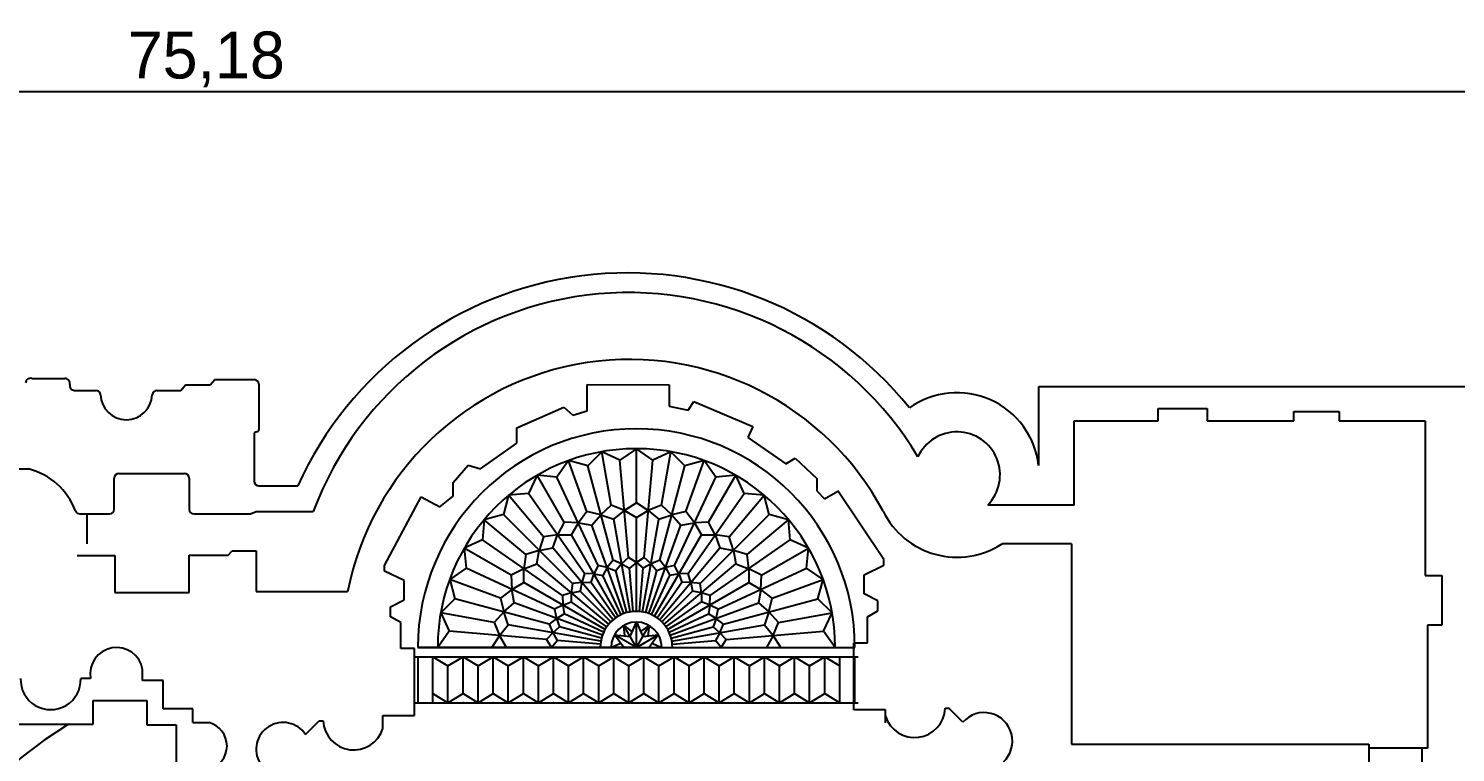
# Model space of a CAD drawing. Header units: metres. Extents: x 225 to 336, y 133 to 179.
# Drawn here: x 283.39 to 313.78, y 163.47 to 178.88 of the extents above; entities that cross this region are included whole.
import ezdxf

# ---------------------------------------------------------------- set-up
doc = ezdxf.new("R2010")
doc.units = ezdxf.units.M
doc.linetypes.add('DASHED', pattern=[19.05, 12.7, -6.35])
for name, color, linetype in [('ceco.net 202 Il Redentore', 7, 'Continuous'), ('ceco.net Il Redentore DIMENSIONS', 154, 'Continuous'), ('ceco.net Il Redentore LINES PROJECTED', 241, 'DASHED'), ('ceco.net Il Redentore WALLS CUT', 150, 'Continuous')]:
    doc.layers.add(name, color=color, linetype=linetype)
doc.dimstyles.new('ISO-25', dxfattribs={"dimtxt": 2.5, "dimasz": 2.5, "dimexe": 1.25, "dimexo": 0.625, "dimtad": 1, "dimtxsty": 'Standard', "dimcen": 2.5, "dimadec": 0, "dimazin": 0, "dimtfac": 1, "dimtmove": 0, "dimatfit": 3, "dimfxl": 1, "dimarcsym": 0})

# ---------------------------------------------------------------- blocks, each defined once
blk = doc.blocks.new('A$C792829E3')
at = {"ltscale": 0.2}
for p, q in [((-8.047, 5.344), (-8.348, 5.041)), ((-7.661, 5.162), (-8.047, 5.344)), ((-7.847, 4.207), (-8.047, 5.344)), ((-7.312, 5.408), (-7.661, 5.162)), ((-6.964, 5.162), (-7.312, 5.408)), ((-7.312, 4.254), (-7.312, 5.408)), ((-6.578, 5.344), (-6.964, 5.162)), ((-6.778, 4.207), (-6.578, 5.344)), ((-6.277, 5.041), (-6.578, 5.344)), ((-8.76, 5.153), (-9.003, 4.802)), ((-8.348, 5.041), (-8.76, 5.153)), ((-8.365, 4.068), (-8.76, 5.153)), ((-7.81, 3.034), (-8.348, 5.041)), ((-7.81, 3.034), (-8.348, 5.041)), ((-7.48, 3.092), (-7.661, 5.162)), ((-7.48, 3.092), (-7.661, 5.162)), ((-7.145, 3.092), (-6.964, 5.162)), ((-7.145, 3.092), (-6.964, 5.162)), ((-6.815, 3.034), (-6.277, 5.041)), ((-6.815, 3.034), (-6.277, 5.041)), ((-5.865, 5.153), (-6.277, 5.041)), ((-6.26, 4.068), (-5.865, 5.153)), ((-5.622, 4.802), (-5.865, 5.153)), ((-9.428, 4.841), (-9.607, 4.453)), ((-9.003, 4.802), (-9.428, 4.841)), ((-8.851, 3.841), (-9.428, 4.841)), ((-8.125, 2.919), (-9.003, 4.802)), ((-8.125, 2.919), (-9.003, 4.802)), ((-6.5, 2.919), (-5.622, 4.802)), ((-6.5, 2.919), (-5.622, 4.802)), ((-5.774, 3.841), (-5.197, 4.841)), ((-5.197, 4.841), (-5.622, 4.802)), ((-5.018, 4.453), (-5.197, 4.841)), ((-10.033, 4.418), (-10.142, 4.005)), ((-9.607, 4.453), (-10.033, 4.418)), ((-9.291, 3.534), (-10.033, 4.418)), ((-8.416, 2.752), (-9.607, 4.453)), ((-8.416, 2.752), (-9.607, 4.453)), ((-6.209, 2.752), (-5.018, 4.453)), ((-6.209, 2.752), (-5.018, 4.453)), ((-5.334, 3.534), (-4.592, 4.418)), ((-4.592, 4.418), (-5.018, 4.453)), ((-4.483, 4.005), (-4.592, 4.418)), ((-10.142, 4.005), (-10.554, 3.896)), ((-8.673, 2.536), (-10.142, 4.005)), ((-8.673, 2.536), (-10.142, 4.005)), ((-8.365, 4.068), (-8.548, 3.826)), ((-8.069, 4), (-8.365, 4.068)), ((-8.26, 3.779), (-8.069, 4)), ((-7.847, 4.207), (-8.069, 4)), ((-8.069, 4), (-7.793, 3.904)), ((-7.567, 4.089), (-7.847, 4.207)), ((-7.793, 3.904), (-7.567, 4.089)), ((-7.312, 4.254), (-7.567, 4.089)), ((-7.567, 4.089), (-7.312, 3.946)), ((-7.058, 4.089), (-7.312, 4.254)), ((-7.312, 3.946), (-7.058, 4.089)), ((-6.778, 4.207), (-7.058, 4.089)), ((-7.058, 4.089), (-6.832, 3.904)), ((-6.832, 3.904), (-6.556, 4)), ((-6.556, 4), (-6.778, 4.207)), ((-6.26, 4.068), (-6.556, 4)), ((-6.556, 4), (-6.365, 3.779)), ((-6.077, 3.826), (-6.26, 4.068)), ((-5.952, 2.536), (-4.483, 4.005)), ((-5.952, 2.536), (-4.483, 4.005)), ((-4.071, 3.896), (-4.483, 4.005)), ((-10.554, 3.896), (-10.59, 3.471)), ((-9.67, 3.154), (-10.554, 3.896)), ((-8.851, 3.841), (-8.99, 3.571)), ((-8.548, 3.826), (-8.851, 3.841)), ((-8.697, 3.575), (-8.548, 3.826)), ((-8.548, 3.826), (-8.26, 3.779)), ((-7.576, 1.899), (-8.26, 3.779)), ((-7.446, 1.934), (-7.793, 3.904)), ((-7.312, 1.945), (-7.312, 3.946)), ((-7.179, 1.934), (-6.832, 3.904)), ((-7.049, 1.899), (-6.365, 3.779)), ((-6.365, 3.779), (-6.077, 3.826)), ((-5.774, 3.841), (-6.077, 3.826)), ((-6.077, 3.826), (-5.928, 3.575)), ((-5.635, 3.571), (-5.774, 3.841)), ((-4.955, 3.154), (-4.071, 3.896)), ((-4.035, 3.471), (-4.071, 3.896)), ((-10.59, 3.471), (-10.977, 3.292)), ((-8.888, 2.279), (-10.59, 3.471)), ((-8.888, 2.279), (-10.59, 3.471)), ((-9.291, 3.534), (-9.38, 3.243)), ((-8.99, 3.571), (-9.291, 3.534)), ((-9.093, 3.298), (-8.99, 3.571)), ((-8.99, 3.571), (-8.697, 3.575)), ((-7.697, 1.842), (-8.697, 3.575)), ((-6.928, 1.842), (-5.928, 3.575)), ((-5.928, 3.575), (-5.635, 3.571)), ((-5.737, 2.279), (-4.035, 3.471)), ((-5.737, 2.279), (-4.035, 3.471)), ((-5.334, 3.534), (-5.635, 3.571)), ((-5.635, 3.571), (-5.532, 3.298)), ((-5.245, 3.243), (-5.334, 3.534)), ((-3.648, 3.292), (-4.035, 3.471)), ((-9.978, 2.715), (-10.977, 3.292)), ((-10.977, 3.292), (-10.939, 2.867)), ((-9.67, 3.154), (-9.708, 2.853)), ((-9.38, 3.243), (-9.67, 3.154)), ((-9.434, 2.956), (-9.38, 3.243)), ((-9.38, 3.243), (-9.093, 3.298)), ((-7.807, 1.765), (-9.093, 3.298)), ((-7.48, 3.092), (-7.626, 2.957)), ((-7.312, 2.984), (-7.48, 3.092)), ((-7.145, 3.092), (-7.312, 2.984)), ((-6.999, 2.957), (-7.145, 3.092)), ((-6.818, 1.765), (-5.532, 3.298)), ((-5.532, 3.298), (-5.245, 3.243)), ((-4.955, 3.154), (-5.245, 3.243)), ((-5.245, 3.243), (-5.191, 2.956)), ((-4.917, 2.853), (-4.955, 3.154)), ((-4.647, 2.715), (-3.648, 3.292)), ((-3.686, 2.867), (-3.648, 3.292)), ((-10.939, 2.867), (-11.289, 2.623)), ((-9.056, 1.989), (-10.939, 2.867)), ((-9.056, 1.989), (-10.939, 2.867)), ((-9.708, 2.853), (-9.978, 2.715)), ((-9.711, 2.561), (-9.708, 2.853)), ((-9.708, 2.853), (-9.434, 2.956)), ((-7.902, 1.671), (-9.434, 2.956)), ((-8.416, 2.752), (-8.475, 2.561)), ((-8.217, 2.742), (-8.416, 2.752)), ((-8.217, 2.742), (-8.283, 2.563)), ((-8.125, 2.919), (-8.217, 2.742)), ((-8.217, 2.742), (-8.028, 2.71)), ((-7.931, 2.875), (-8.125, 2.919)), ((-7.931, 2.875), (-8.028, 2.71)), ((-7.81, 3.034), (-7.931, 2.875)), ((-7.931, 2.875), (-7.751, 2.811)), ((-7.626, 2.957), (-7.81, 3.034)), ((-7.626, 2.957), (-7.751, 2.811)), ((-7.512, 1.919), (-7.751, 2.811)), ((-7.512, 1.919), (-7.751, 2.811)), ((-7.626, 2.957), (-7.46, 2.862)), ((-7.312, 2.984), (-7.46, 2.862)), ((-7.38, 1.942), (-7.46, 2.862)), ((-7.38, 1.942), (-7.46, 2.862)), ((-7.312, 2.984), (-7.165, 2.862)), ((-7.245, 1.942), (-7.165, 2.862)), ((-7.245, 1.942), (-7.165, 2.862)), ((-6.999, 2.957), (-7.165, 2.862)), ((-7.113, 1.919), (-6.874, 2.811)), ((-7.113, 1.919), (-6.874, 2.811)), ((-6.815, 3.034), (-6.999, 2.957)), ((-6.999, 2.957), (-6.874, 2.811)), ((-6.694, 2.875), (-6.874, 2.811)), ((-6.694, 2.875), (-6.815, 3.034)), ((-6.723, 1.671), (-5.191, 2.956)), ((-6.5, 2.919), (-6.694, 2.875)), ((-6.694, 2.875), (-6.597, 2.71)), ((-6.408, 2.742), (-6.597, 2.71)), ((-6.408, 2.742), (-6.5, 2.919)), ((-6.209, 2.752), (-6.408, 2.742)), ((-6.408, 2.742), (-6.342, 2.563)), ((-6.15, 2.561), (-6.209, 2.752)), ((-5.569, 1.989), (-3.686, 2.867)), ((-5.569, 1.989), (-3.686, 2.867)), ((-5.191, 2.956), (-4.917, 2.853)), ((-4.917, 2.853), (-4.914, 2.561)), ((-4.647, 2.715), (-4.917, 2.853)), ((-3.336, 2.623), (-3.686, 2.867)), ((-10.205, 2.229), (-11.289, 2.623)), ((-11.289, 2.623), (-11.177, 2.212)), ((-9.978, 2.715), (-9.962, 2.412)), ((-9.962, 2.412), (-9.711, 2.561)), ((-7.979, 1.561), (-9.711, 2.561)), ((-8.673, 2.536), (-8.698, 2.338)), ((-8.475, 2.561), (-8.673, 2.536)), ((-8.475, 2.561), (-8.509, 2.373)), ((-8.475, 2.561), (-8.283, 2.563)), ((-7.754, 1.806), (-8.283, 2.563)), ((-7.754, 1.806), (-8.283, 2.563)), ((-7.638, 1.873), (-8.028, 2.71)), ((-7.638, 1.873), (-8.028, 2.71)), ((-6.987, 1.873), (-6.597, 2.71)), ((-6.987, 1.873), (-6.597, 2.71)), ((-6.871, 1.806), (-6.342, 2.563)), ((-6.871, 1.806), (-6.342, 2.563)), ((-6.646, 1.561), (-4.914, 2.561)), ((-6.15, 2.561), (-6.342, 2.563)), ((-5.952, 2.536), (-6.15, 2.561)), ((-6.15, 2.561), (-6.116, 2.373)), ((-5.927, 2.338), (-5.952, 2.536)), ((-4.914, 2.561), (-4.663, 2.412)), ((-4.663, 2.412), (-4.647, 2.715)), ((-4.42, 2.229), (-3.336, 2.623)), ((-3.448, 2.212), (-3.336, 2.623)), ((-11.177, 2.212), (-11.48, 1.911)), ((-9.171, 1.674), (-11.177, 2.212)), ((-9.171, 1.674), (-11.177, 2.212)), ((-9.962, 2.412), (-10.205, 2.229)), ((-10.205, 2.229), (-10.137, 1.933)), ((-9.915, 2.123), (-9.962, 2.412)), ((-8.698, 2.338), (-8.888, 2.279)), ((-8.888, 2.279), (-8.878, 2.08)), ((-8.878, 2.08), (-8.699, 2.147)), ((-8.698, 2.338), (-8.699, 2.147)), ((-7.943, 1.617), (-8.699, 2.147)), ((-7.943, 1.617), (-8.699, 2.147)), ((-8.698, 2.338), (-8.509, 2.373)), ((-7.857, 1.72), (-8.509, 2.373)), ((-7.857, 1.72), (-8.509, 2.373)), ((-6.768, 1.72), (-6.116, 2.373)), ((-6.768, 1.72), (-6.116, 2.373)), ((-6.682, 1.617), (-5.926, 2.147)), ((-6.682, 1.617), (-5.926, 2.147)), ((-5.927, 2.338), (-6.116, 2.373)), ((-5.927, 2.338), (-5.926, 2.147)), ((-5.737, 2.279), (-5.927, 2.338)), ((-5.747, 2.08), (-5.926, 2.147)), ((-5.747, 2.08), (-5.737, 2.279)), ((-5.454, 1.674), (-3.448, 2.212)), ((-5.454, 1.674), (-3.448, 2.212)), ((-4.663, 2.412), (-4.71, 2.123)), ((-4.42, 2.229), (-4.663, 2.412)), ((-4.488, 1.933), (-4.42, 2.229)), ((-3.145, 1.911), (-3.448, 2.212)), ((-11.48, 1.911), (-11.298, 1.525)), ((-10.343, 1.71), (-11.48, 1.911)), ((-10.137, 1.933), (-10.343, 1.71)), ((-10.137, 1.933), (-9.915, 2.123)), ((-10.04, 1.657), (-10.137, 1.933)), ((-8.036, 1.439), (-9.915, 2.123)), ((-8.878, 2.08), (-9.056, 1.989)), ((-9.056, 1.989), (-9.012, 1.794)), ((-9.012, 1.794), (-8.847, 1.891)), ((-8.878, 2.08), (-8.847, 1.891)), ((-8.01, 1.501), (-8.847, 1.891)), ((-8.01, 1.501), (-8.847, 1.891)), ((-6.615, 1.501), (-5.778, 1.891)), ((-6.615, 1.501), (-5.778, 1.891)), ((-6.589, 1.439), (-4.71, 2.123)), ((-5.747, 2.08), (-5.778, 1.891)), ((-5.613, 1.794), (-5.778, 1.891)), ((-5.569, 1.989), (-5.747, 2.08)), ((-5.613, 1.794), (-5.569, 1.989)), ((-4.71, 2.123), (-4.488, 1.933)), ((-4.488, 1.933), (-4.585, 1.657)), ((-4.282, 1.71), (-4.488, 1.933)), ((-4.282, 1.71), (-3.145, 1.911)), ((-3.327, 1.525), (-3.145, 1.911)), ((-11.298, 1.525), (-11.544, 1.176)), ((-9.229, 1.344), (-11.298, 1.525)), ((-9.229, 1.344), (-11.298, 1.525)), ((-10.343, 1.71), (-10.225, 1.431)), ((-10.225, 1.431), (-10.04, 1.657)), ((-8.07, 1.31), (-10.04, 1.657)), ((-9.012, 1.794), (-9.171, 1.674)), ((-9.171, 1.674), (-9.093, 1.49)), ((-9.093, 1.49), (-8.948, 1.614)), ((-9.012, 1.794), (-8.948, 1.614)), ((-8.056, 1.375), (-8.948, 1.614)), ((-8.056, 1.375), (-8.948, 1.614)), ((-7.312, 1.176), (-7.582, 1.642)), ((-7.582, 1.642), (-7.402, 1.511)), ((-7.558, 1.421), (-7.582, 1.642)), ((-7.447, 1.409), (-7.312, 1.715)), ((-7.312, 1.176), (-7.312, 1.715)), ((-7.312, 1.715), (-7.178, 1.409)), ((-7.312, 1.176), (-7.043, 1.642)), ((-7.223, 1.511), (-7.043, 1.642)), ((-7.043, 1.642), (-7.067, 1.421)), ((-6.569, 1.375), (-5.677, 1.614)), ((-6.569, 1.375), (-5.677, 1.614)), ((-6.555, 1.31), (-4.585, 1.657)), ((-5.613, 1.794), (-5.677, 1.614)), ((-5.532, 1.49), (-5.677, 1.614)), ((-5.454, 1.674), (-5.613, 1.794)), ((-5.532, 1.49), (-5.454, 1.674)), ((-5.396, 1.344), (-3.327, 1.525)), ((-5.396, 1.344), (-3.327, 1.525)), ((-4.585, 1.657), (-4.4, 1.431)), ((-4.4, 1.431), (-4.282, 1.71)), ((-3.081, 1.176), (-3.327, 1.525)), ((-10.225, 1.431), (-10.39, 1.176)), ((-10.082, 1.176), (-10.225, 1.431)), ((-9.093, 1.49), (-9.229, 1.344)), ((-9.229, 1.344), (-9.121, 1.176)), ((-9.121, 1.176), (-8.999, 1.324)), ((-9.093, 1.49), (-8.999, 1.324)), ((-8.079, 1.243), (-8.999, 1.324)), ((-8.079, 1.243), (-8.999, 1.324)), ((-7.851, 1.176), (-7.648, 1.266)), ((-7.582, 1.176), (-7.779, 1.445)), ((-7.312, 1.176), (-7.779, 1.445)), ((-7.779, 1.445), (-7.447, 1.409)), ((-7.312, 1.176), (-6.846, 1.445)), ((-7.178, 1.409), (-6.846, 1.445)), ((-6.846, 1.445), (-7.043, 1.176)), ((-6.977, 1.266), (-6.774, 1.176)), ((-6.546, 1.243), (-5.626, 1.324)), ((-6.546, 1.243), (-5.626, 1.324)), ((-5.532, 1.49), (-5.626, 1.324)), ((-5.504, 1.176), (-5.626, 1.324)), ((-5.396, 1.344), (-5.532, 1.49)), ((-5.504, 1.176), (-5.396, 1.344)), ((-4.4, 1.431), (-4.543, 1.176)), ((-4.235, 1.176), (-4.4, 1.431)), ((-7.312, 1.176), (-11.968, 1.176)), ((-11.968, 1.176), (-2.657, 1.176)), ((-11.968, 0.98), (-2.657, 0.98)), ((-11.968, 0.98), (-2.657, 0.98)), ((-11.646, 0), (-11.646, 0.98)), ((-11.646, 0.98), (-11.325, 0.784)), ((-11.325, 0.784), (-11.004, 0.98)), ((-11.004, 0.196), (-11.004, 0.98)), ((-11.004, 0.98), (-10.683, 0.784)), ((-10.683, 0.784), (-10.362, 0.98)), ((-10.362, 0.196), (-10.362, 0.98)), ((-10.362, 0.98), (-10.041, 0.784)), ((-10.041, 0.784), (-9.72, 0.98)), ((-9.72, 0.196), (-9.72, 0.98)), ((-9.72, 0.98), (-9.399, 0.784)), ((-9.399, 0.784), (-9.078, 0.98)), ((-9.078, 0.196), (-9.078, 0.98)), ((-9.078, 0.98), (-8.757, 0.784)), ((-8.757, 0.784), (-8.436, 0.98)), ((-8.436, 0.196), (-8.436, 0.98)), ((-8.436, 0.98), (-8.115, 0.784)), ((-8.115, 0.784), (-7.794, 0.98)), ((-7.794, 0.196), (-7.794, 0.98)), ((-7.794, 0.98), (-7.473, 0.784)), ((-7.473, 0.784), (-7.152, 0.98)), ((-7.312, 1.176), (-2.657, 1.176)), ((-7.152, 0.98), (-6.831, 0.784)), ((-7.152, 0.196), (-7.152, 0.98)), ((-6.831, 0.784), (-6.51, 0.98)), ((-6.51, 0.98), (-6.189, 0.784)), ((-6.51, 0.196), (-6.51, 0.98)), ((-6.189, 0.784), (-5.868, 0.98)), ((-5.868, 0.98), (-5.547, 0.784)), ((-5.868, 0.196), (-5.868, 0.98)), ((-5.547, 0.784), (-5.226, 0.98)), ((-5.226, 0.196), (-5.226, 0.98)), ((-5.226, 0.98), (-4.905, 0.784)), ((-4.905, 0.784), (-4.584, 0.98)), ((-4.584, 0.196), (-4.584, 0.98)), ((-4.584, 0.98), (-4.584, 0.98)), ((-4.584, 0.98), (-4.263, 0.784)), ((-4.263, 0.784), (-3.942, 0.98)), ((-3.942, 0.196), (-3.942, 0.98)), ((-3.942, 0.98), (-3.621, 0.784)), ((-3.621, 0.784), (-3.3, 0.98)), ((-3.3, 0.196), (-3.3, 0.98)), ((-3.3, 0.98), (-2.979, 0.784)), ((-2.979, 0), (-2.979, 0.98)), ((-11.325, 0), (-11.325, 0.784)), ((-10.683, 0), (-10.683, 0.784)), ((-10.041, 0), (-10.041, 0.784)), ((-9.399, 0), (-9.399, 0.784)), ((-8.757, 0), (-8.757, 0.784)), ((-8.115, 0), (-8.115, 0.784)), ((-7.473, 0), (-7.473, 0.784)), ((-6.831, 0), (-6.831, 0.784)), ((-6.189, 0), (-6.189, 0.784)), ((-5.547, 0), (-5.547, 0.784)), ((-4.905, 0), (-4.905, 0.784)), ((-4.263, 0), (-4.263, 0.784)), ((-3.621, 0), (-3.621, 0.784)), ((-11.646, 0.196), (-11.325, 0)), ((-11.325, 0), (-11.004, 0.196)), ((-11.004, 0.196), (-10.683, 0)), ((-10.683, 0), (-10.362, 0.196)), ((-10.362, 0.196), (-10.041, 0)), ((-10.041, 0), (-9.72, 0.196)), ((-9.72, 0.196), (-9.399, 0)), ((-9.399, 0), (-9.078, 0.196)), ((-9.078, 0.196), (-8.757, 0)), ((-8.757, 0), (-8.436, 0.196)), ((-8.436, 0.196), (-8.115, 0)), ((-8.115, 0), (-7.794, 0.196)), ((-7.794, 0.196), (-7.473, 0)), ((-7.473, 0), (-7.152, 0.196)), ((-7.152, 0.196), (-6.831, 0)), ((-6.831, 0), (-6.51, 0.196)), ((-6.51, 0.196), (-6.189, 0)), ((-6.189, 0), (-5.868, 0.196)), ((-5.868, 0.196), (-5.547, 0)), ((-5.547, 0), (-5.226, 0.196)), ((-5.226, 0.196), (-4.905, 0)), ((-4.905, 0), (-4.584, 0.196)), ((-4.584, 0.196), (-4.263, 0)), ((-4.263, 0), (-3.942, 0.196)), ((-3.942, 0.196), (-3.621, 0)), ((-3.621, 0), (-3.3, 0.196)), ((-3.3, 0.196), (-2.979, 0)), ((-11.968, 0), (-2.657, 0))]:
    blk.add_line(p, q, dxfattribs=at)
for p, q in [((-11.968, 0.98), (-11.968, 0)), ((-2.657, 0), (-2.657, 0.98))]:
    blk.add_line(p, q)
for radius in [4.655, 4.232, 0.769, 0.539]:
    blk.add_arc((-7.312, 1.176), radius, 0, 180, dxfattribs=at)
for p in [(-11.646, 0), (-11.325, 0), (-11.004, 0), (-10.683, 0), (-10.362, 0), (-10.041, 0), (-9.72, 0), (-9.399, 0), (-9.078, 0), (-8.757, 0), (-8.436, 0), (-8.115, 0), (-7.794, 0), (-7.473, 0), (-7.152, 0), (-6.831, 0), (-6.51, 0), (-6.189, 0), (-5.868, 0), (-5.547, 0), (-5.226, 0), (-4.905, 0), (-4.584, 0), (-4.263, 0), (-3.942, 0), (-3.621, 0), (-3.3, 0), (-2.979, 0)]:
    blk.add_point(p)
blk = doc.blocks.new('*D11')
at = {"layer": 'ceco.net Il Redentore DIMENSIONS', "color": 0, "lineweight": -2}
for p, q in [((249.585, 172.624), (249.585, 178.54)), ((324.765, 168.359), (324.765, 178.54)), ((250.085, 177.54), (324.265, 177.54))]:
    blk.add_line(p, q, dxfattribs=at)
at = {"layer": 'ceco.net Il Redentore DIMENSIONS', "color": 0}
for points in [[(250.085, 177.623), (250.085, 177.456), (249.585, 177.54)], [(324.265, 177.623), (324.265, 177.456), (324.765, 177.54)]]:
    blk.add_solid(points, dxfattribs=at)
at = {"layer": 'Defpoints', "color": 0}
for p in [(324.765, 177.54), (249.585, 171.624), (324.765, 167.359)]:
    blk.add_point(p, dxfattribs=at)
at = {"layer": 'ceco.net Il Redentore DIMENSIONS', "color": 0, "insert": (287.175, 178.223), "char_height": 1, "attachment_point": 5}
blk.add_mtext('75,18', dxfattribs=at)

msp = doc.modelspace()

# ---------------------------------------------------------------- linework, layer by layer
at = {"layer": 'ceco.net Il Redentore LINES PROJECTED', "ltscale": 0.05}
msp.add_line((284.627, 168.547), (284.627, 167.658), dxfattribs=at)
at = {"layer": 'ceco.net Il Redentore LINES PROJECTED', "ltscale": 0.2}
for p, q in [((291.612, 165.503), (301.061, 165.507)), ((291.612, 164.527), (301.059, 164.527))]:
    msp.add_line(p, q, dxfattribs=at)
at = {"layer": 'ceco.net Il Redentore LINES PROJECTED', "ltscale": 0.1}
msp.add_line((313.069, 163.559), (311.941, 163.559), dxfattribs=at)
at = {"layer": 'ceco.net Il Redentore LINES PROJECTED', "ltscale": 0.2}
msp.add_arc((289.059, 156.174), 9.251, 121.4053, 242.3264, dxfattribs=at)
at = {"layer": 'ceco.net Il Redentore WALLS CUT'}
for p, q in [((283.456, 171.432), (284.159, 171.432)), ((284.37, 171.174), (284.821, 171.174)), ((286.124, 171.175), (286.635, 171.175)), ((286.635, 171.175), (286.73, 171.293)), ((286.73, 171.293), (287.26, 171.293)), ((287.26, 171.293), (287.357, 171.405)), ((287.357, 171.405), (288.195, 171.405)), ((288.295, 171.305), (288.295, 170.344)), ((295.288, 170.738), (295.288, 171.298)), ((295.288, 171.298), (297.033, 171.295)), ((297.033, 171.295), (297.033, 170.843)), ((304.905, 171.26), (314.071, 171.26)), ((304.905, 169.574), (304.905, 171.26)), ((293.786, 170.376), (294.788, 170.822)), ((294.788, 170.822), (294.984, 170.652)), ((297.033, 170.843), (297.439, 170.752)), ((297.439, 170.752), (297.562, 170.937)), ((297.562, 170.937), (298.814, 170.409)), ((294.984, 170.652), (295.288, 170.738)), ((305.662, 170.526), (307.451, 170.526)), ((305.662, 168.735), (305.662, 170.526)), ((307.451, 170.526), (307.451, 170.79)), ((307.451, 170.79), (308.493, 170.79)), ((308.493, 170.79), (308.493, 170.526)), ((308.493, 170.526), (310.34, 170.526)), ((310.34, 170.526), (310.34, 170.726)), ((310.34, 170.726), (311.304, 170.726)), ((311.304, 170.726), (311.304, 170.526)), ((311.304, 170.526), (313.139, 170.526)), ((313.139, 170.526), (313.139, 167.238)), ((288.194, 170.244), (288.194, 169.246)), ((288.245, 170.294), (288.244, 170.294)), ((293.786, 170.051), (293.786, 170.376)), ((298.814, 170.409), (298.713, 170.17)), ((293.015, 169.507), (293.786, 170.051)), ((298.713, 170.17), (299.521, 169.613)), ((299.521, 169.613), (299.716, 169.735)), ((299.716, 169.735), (300.181, 169.301)), ((283.109, 169.506), (283.389, 169.506)), ((285.215, 168.647), (285.215, 169.307)), ((285.315, 169.407), (286.709, 169.407)), ((286.809, 169.307), (286.809, 168.647)), ((292.435, 169.214), (292.752, 169.583)), ((292.752, 169.583), (293.015, 169.507)), ((300.181, 169.301), (300.181, 169.041)), ((288.294, 169.146), (289.123, 169.146)), ((292.435, 168.924), (292.435, 169.214)), ((300.181, 169.041), (300.344, 168.87)), ((300.344, 168.87), (300.627, 169.034)), ((301.607, 167.575), (300.625, 169.037)), ((290.972, 167.45), (291.749, 168.911)), ((290.972, 167.45), (291.749, 168.911)), ((291.749, 168.911), (292.146, 168.7)), ((292.146, 168.7), (292.435, 168.924)), ((305.662, 168.735), (303.82, 168.735)), ((284.483, 168.547), (285.115, 168.547)), ((286.909, 168.547), (288.119, 168.547)), ((288.119, 168.547), (288.234, 168.599)), ((288.234, 168.599), (289.453, 168.599)), ((305.606, 167.911), (304.124, 167.911)), ((305.606, 167.911), (305.606, 163.642)), ((284.427, 167.658), (285.228, 167.658)), ((285.228, 167.658), (285.228, 166.87)), ((286.807, 166.87), (286.807, 167.67)), ((286.807, 167.67), (287.642, 167.67)), ((287.642, 167.67), (287.723, 167.758)), ((287.723, 167.758), (288.238, 167.758)), ((288.238, 167.758), (288.238, 166.891)), ((301.607, 167.454), (301.607, 167.575)), ((290.972, 167.329), (290.972, 167.45)), ((291.388, 167.126), (290.972, 167.329)), ((301.191, 167.251), (301.607, 167.454)), ((301.191, 166.845), (301.191, 167.251)), ((313.139, 167.238), (313.495, 167.238)), ((313.495, 167.238), (313.495, 166.175)), ((285.228, 166.87), (286.807, 166.87)), ((288.238, 166.891), (290.184, 166.891)), ((291.388, 166.72), (291.388, 167.126)), ((291.101, 166.568), (291.388, 166.72)), ((291.101, 166.355), (291.101, 166.568)), ((301.478, 166.693), (301.191, 166.845)), ((301.478, 166.48), (301.478, 166.693)), ((291.322, 166.232), (291.101, 166.355)), ((301.257, 166.357), (301.478, 166.48)), ((301.257, 165.803), (301.257, 166.357)), ((291.322, 165.678), (291.322, 166.232)), ((313.495, 166.175), (313.186, 166.175)), ((313.186, 166.175), (313.186, 163.559)), ((291.612, 165.678), (291.322, 165.678)), ((291.612, 164.253), (291.612, 165.678)), ((300.967, 164.378), (300.967, 165.803)), ((300.967, 165.803), (301.257, 165.803)), ((284.707, 165.043), (284.501, 165.043)), ((285.816, 165.003), (285.816, 165.236)), ((286.256, 165.003), (285.816, 165.003)), ((286.256, 164.398), (286.256, 165.003)), ((284.762, 164.07), (284.762, 164.571)), ((284.762, 164.571), (285.908, 164.571)), ((285.908, 164.571), (285.908, 164.056)), ((286.887, 164.398), (286.256, 164.398)), ((286.887, 164.104), (286.887, 164.398)), ((289.288, 163.851), (289.58, 164.143)), ((289.58, 164.143), (289.664, 164.143)), ((290.938, 163.976), (290.938, 164.253)), ((290.938, 164.253), (291.612, 164.253)), ((301.642, 164.378), (300.967, 164.378)), ((301.642, 164.101), (301.642, 164.378)), ((302.999, 164.407), (302.915, 164.407)), ((303.291, 164.115), (302.999, 164.407)), ((283.031, 164.07), (284.762, 164.07)), ((285.908, 164.056), (286.531, 164.056)), ((286.531, 164.056), (286.531, 163.057)), ((286.887, 164.104), (287.226, 164.104)), ((305.606, 163.642), (311.941, 163.642)), ((311.941, 163.642), (311.941, 163.031)), ((313.186, 163.559), (313.069, 163.559)), ((313.069, 163.559), (313.069, 163.058))]:
    msp.add_line(p, q, dxfattribs=at)
for centre, radius, start, end in [((296.148, 165.964), 7.713, 38.8778, 155.6306), ((296.171, 166.086), 7.172, 30.8046, 159.4923), ((296.195, 165.709), 6.125, 28.1863, 168.8771), ((283.435, 171.323), 0.111, 79.1509, 173.1304), ((284.155, 171.316), 0.116, 353.2879, 88.0939), ((284.374, 171.28), 0.106, 167.6979, 267.8776), ((284.821, 171.074), 0.1, 2.5866, 90), ((286.124, 171.075), 0.1, 90, 177.4879), ((288.195, 171.305), 0.1, 0, 90), ((303.165, 169.376), 1.751, 6.4745, 125.3095), ((285.472, 171.104), 0.552, 182.5866, 357.4879), ((288.244, 170.244), 0.05, 90, 180), ((288.245, 170.344), 0.05, 270, 0), ((303.165, 169.376), 0.917, 315.6487, 155.3258), ((283.019, 168.085), 1.468, 20.9674, 75.4022), ((285.315, 169.307), 0.1, 90, 180), ((286.709, 169.307), 0.1, 0, 90), ((288.294, 169.246), 0.1, 180, 270), ((284.483, 168.647), 0.1, 200.9674, 270), ((285.115, 168.647), 0.1, 270, 0), ((286.909, 168.647), 0.1, 180, 270), ((303.165, 169.376), 1.751, 206.2222, 303.2259), ((285.262, 165.139), 0.563, 9.9151, 189.8606), ((283.86, 165.022), 0.642, 178.1277, 1.8723), ((290.316, 164.173), 0.652, 182.5965, 342.4309), ((302.263, 164.437), 0.652, 197.5691, 357.4035), ((303.742, 163.712), 0.605, 312.7584, 138.2181), ((287.101, 163.605), 0.515, 284.0602, 75.9398), ((288.811, 163.532), 0.574, 33.8251, 211.0212)]:
    msp.add_arc(centre, radius, start, end, dxfattribs=at)

# ---------------------------------------------------------------- block references
at = {"layer": 'ceco.net 202 Il Redentore'}
msp.add_blockref('A$C792829E3', (303.648, 164.527), dxfattribs=at)

# ---------------------------------------------------------------- dimensions: what is measured, and where the dimension line sits
at = {"layer": 'ceco.net Il Redentore DIMENSIONS'}
dim = msp.add_linear_dim(base=(324.765, 177.54), p1=(249.585, 171.624), p2=(324.765, 167.359), angle=0, dimstyle='ISO-25', override={"dimtxt": 1, "dimasz": 0.5, "dimexe": 1, "dimexo": 1, "dimgap": 0.1}, dxfattribs=at)
dim.commit()
dim.dimension.update_dxf_attribs({"geometry": '*D11', "text_midpoint": (287.175, 178.223)})

doc.saveas('drawing.dxf')
